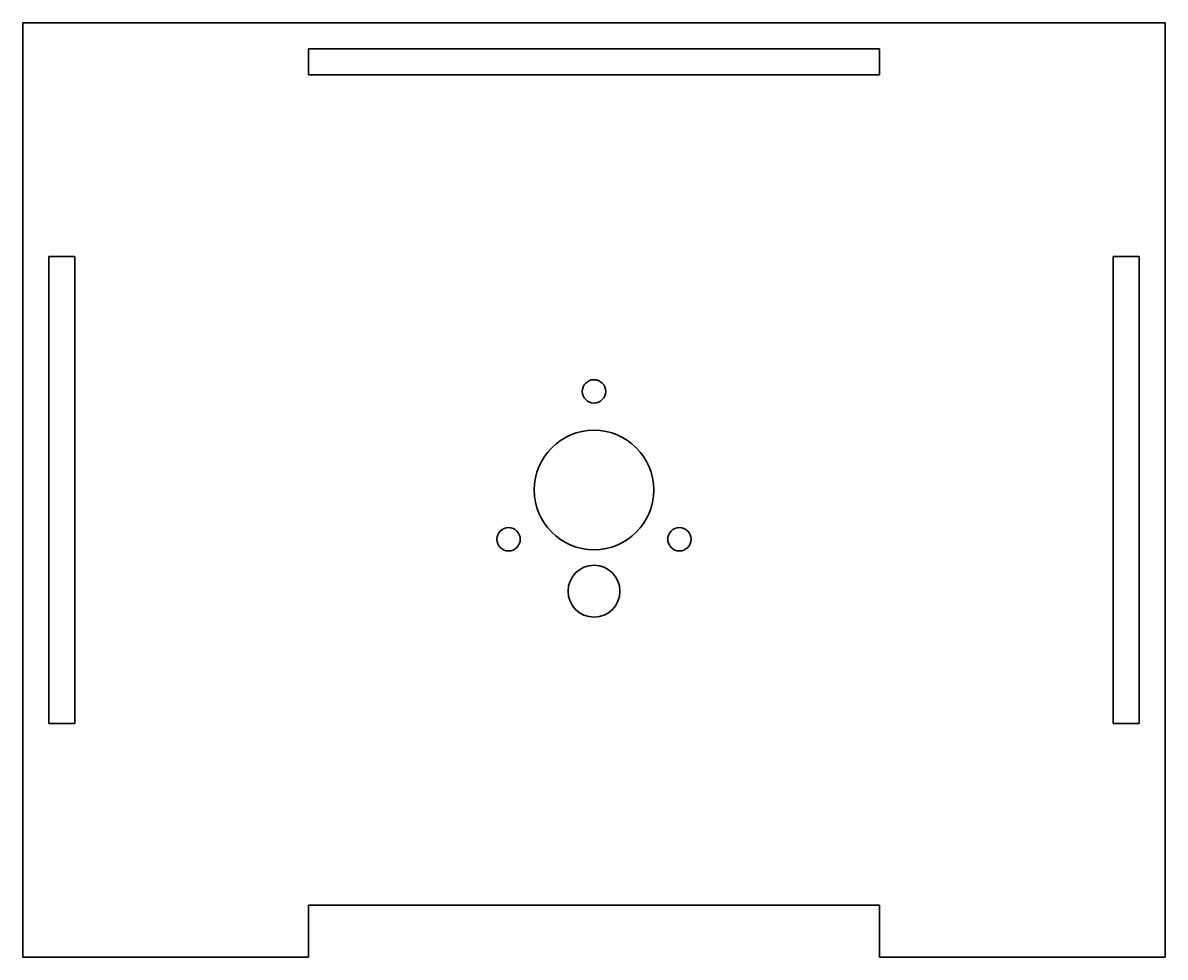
# Model space of a CAD drawing. Extents: x 100 to 320, y 58 to 238.
import ezdxf

# ---------------------------------------------------------------- set-up
doc = ezdxf.new("R2010")
doc.units = 0

msp = doc.modelspace()

# ---------------------------------------------------------------- linework, layer by layer
at = {"color": 7, "lineweight": 35}
for p, q in [((320, 238.5), (100, 238.5)), ((100, 238.5), (100, 58.499996)), ((320, 58.499996), (320, 238.5)), ((155, 233.5), (265, 233.5)), ((265, 228.5), (155, 228.5)), ((105, 193.5), (105, 103.5)), ((110, 103.5), (110, 193.5)), ((310, 193.5), (310, 103.5)), ((315, 103.5), (315, 193.5)), ((155, 68.5), (265, 68.5)), ((100, 58.499996), (155, 58.499996)), ((265, 58.499996), (320, 58.499996))]:
    msp.add_line(p, q, dxfattribs=at)
at = {"color": 7, "lineweight": 35, "ltscale": 0.125}
for p, q in [((155, 233.5), (155, 228.5)), ((265, 228.5), (265, 233.5)), ((105, 193.5), (110, 193.5)), ((310, 193.5), (315, 193.5)), ((110, 103.5), (105, 103.5)), ((315, 103.5), (310, 103.5))]:
    msp.add_line(p, q, dxfattribs=at)
at = {"color": 7, "lineweight": 35, "ltscale": 0.25}
for p, q in [((155, 68.5), (155, 58.499996)), ((265, 58.499996), (265, 68.5))]:
    msp.add_line(p, q, dxfattribs=at)
at = {"color": 7, "lineweight": 35}
for centre, radius in [((210, 167.5), 2.25), ((210, 148.5), 11.5), ((193.545517, 139), 2.25), ((226.454483, 139), 2.25), ((210, 129), 5)]:
    msp.add_circle(centre, radius, dxfattribs=at)

doc.saveas('drawing.dxf')
